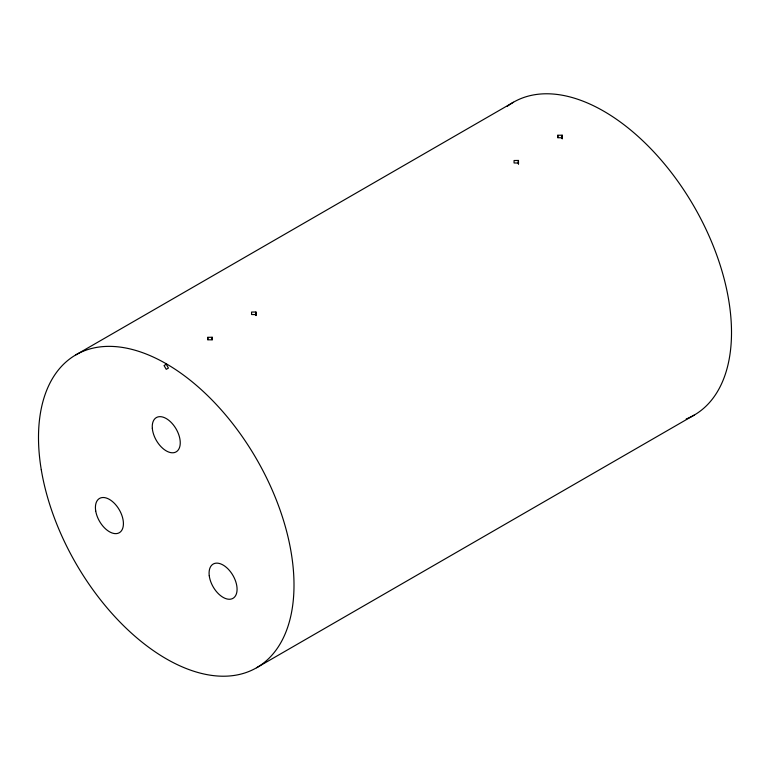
<?xml version="1.0" encoding="UTF-8"?>
<svg xmlns="http://www.w3.org/2000/svg" width="770" height="770" viewBox="0 0 770 770"><rect width="100%" height="100%" fill="white"/><g stroke="black" fill="none" stroke-linecap="round" stroke-linejoin="round"><path stroke-width="1.16" d="M207.813 337.327L207.813 339.782L212.183 339.849L212.183 337.26L207.813 337.327L207.871 339.714M557.817 135.251L557.817 137.715L562.187 137.782L562.187 135.193L557.817 135.251L557.865 137.638M212.135 339.589L212.183 337.26L212.241 339.647M255.861 315.488L255.938 312.004L251.559 312.062L251.559 314.526L255.938 314.593L255.938 312.004L256.015 315.584M518.354 163.933L518.441 160.449L514.062 160.516L514.062 162.97L518.441 163.038L518.441 160.449L518.518 164.029M562.11 138.677L562.187 135.193L562.264 138.773M75.912 354.835L513.417 102.246M256.583 667.754L694.088 415.165M507.045 106.481A180.661 104.306 60 0 1 694.559 207.371A180.661 104.306 60 0 1 686.205 418.986M166.253 364.287L164.058 365.548L166.253 369.34L168.438 368.079L166.253 364.287M41.291 469.816A180.661 104.306 60 0 0 251.732 670.266A180.661 104.306 60 0 0 205.725 393.788A180.661 104.306 60 0 0 41.291 469.816M152.325 428.37A19.799 11.435 60 0 0 174.482 452.548A19.799 11.435 60 0 0 171.941 423.231A19.799 11.435 60 0 0 152.325 428.37M209.257 575.787A19.799 11.435 60 0 0 231.924 598.829A19.799 11.435 60 0 0 228.064 568.963A19.799 11.435 60 0 0 209.257 575.787M95.711 510.962A19.799 11.435 60 0 0 118.744 533.013A19.799 11.435 60 0 0 113.796 502.743A19.799 11.435 60 0 0 95.711 510.962"/></g></svg>
